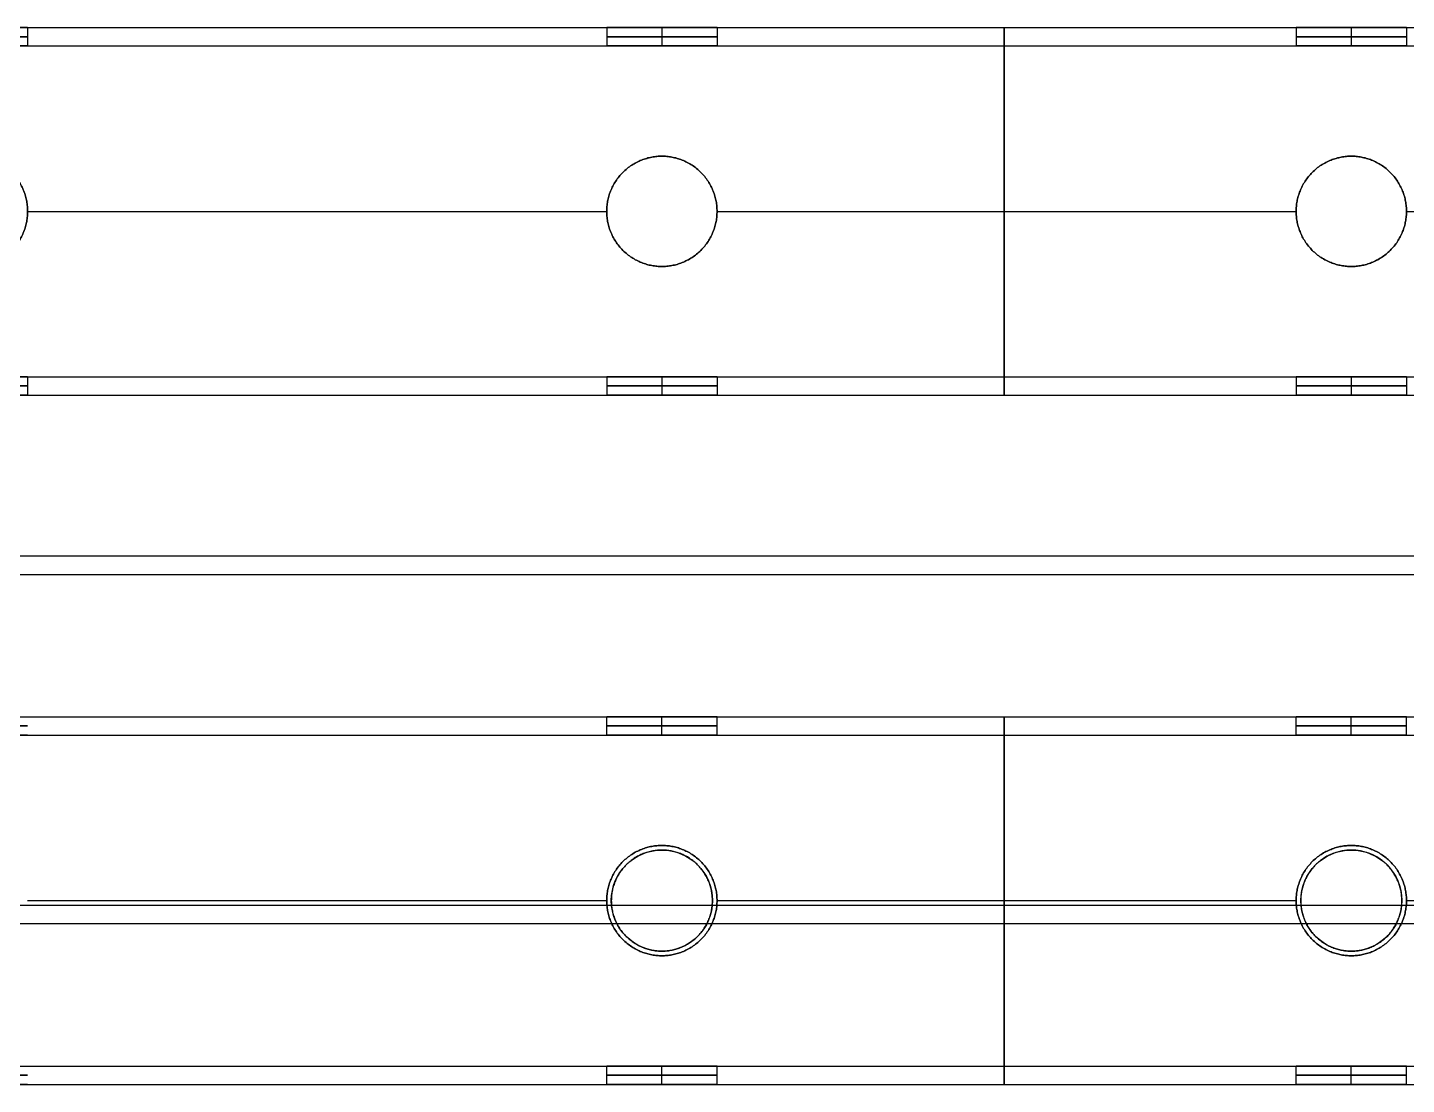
# Model space of a CAD drawing. Header units: millimetres. Extents: x -6529 to 809, y -8611 to 207.
# Drawn here: x -255.5 to -105.5, y -8010.5 to -7895.5 of the extents above; entities that cross this region are included whole.
import ezdxf

# ---------------------------------------------------------------- set-up
doc = ezdxf.new("R2010")
doc.units = ezdxf.units.MM
doc.header["$MEASUREMENT"] = 0
doc.layers.add('platen', color=7, linetype='Continuous', true_color=0x007f00)
doc.layers.add('staal', color=5, linetype='Continuous', true_color=0x0000ff)

# ---------------------------------------------------------------- blocks, each defined once
blk = doc.blocks.new('top plaat')
at = {"layer": 'platen'}
for p, q in [((0, -618), (1316, -618)), ((0, -618, 18), (1316, -618, 18)), ((320.5, -650), (320.5, -650, 18)), ((395.5, -650), (395.5, -650, 18)), ((315, -655.5), (315, -655.5, 18)), ((326, -655.5), (326, -655.5, 18)), ((390, -655.5), (390, -655.5, 18)), ((401, -655.5), (401, -655.5, 18)), ((320.5, -661), (320.5, -661, 18)), ((395.5, -661), (395.5, -661, 18))]:
    blk.add_line(p, q, dxfattribs=at)
for centre in [(320.5, -655.5, 9), (395.5, -655.5, 9)]:
    blk.add_circle(centre, 5.5, dxfattribs=at)
for points in [[(320.5, -650), (326, -650), (326, -655.5), (326, -661), (320.5, -661), (315, -661), (315, -655.5), (315, -650), (320.5, -650)], [(320.5, -650, 18), (326, -650, 18), (326, -655.5, 18), (326, -661, 18), (320.5, -661, 18), (315, -661, 18), (315, -655.5, 18), (315, -650, 18), (320.5, -650, 18)], [(395.5, -650), (401, -650), (401, -655.5), (401, -661), (395.5, -661), (390, -661), (390, -655.5), (390, -650), (395.5, -650)], [(395.5, -650, 18), (401, -650, 18), (401, -655.5, 18), (401, -661, 18), (395.5, -661, 18), (390, -661, 18), (390, -655.5, 18), (390, -650, 18), (395.5, -650, 18)]]:
    blk.add_rational_spline(points, [1, 0.707106781187, 1, 0.707106781187, 1, 0.707106781187, 1, 0.707106781187, 1], degree=2, knots=[-37.699112, -37.699112, -37.699112, -28.274334, -28.274334, -18.849556, -18.849556, -9.424778, -9.424778, 0, 0, 0], dxfattribs=at)
blk = doc.blocks.new('plaat base')
at = {"layer": 'platen'}
for p, q in [((58, -600), (1258, -600)), ((58, -600, 18), (1258, -600, 18))]:
    blk.add_line(p, q, dxfattribs=at)

msp = doc.modelspace()

# ---------------------------------------------------------------- linework, layer by layer
at = {"layer": 'staal'}
for p, q in [((-255.47, -7895.5, 1972), (-255.47, -7897.5, 1972)), ((-192.47, -7895.5, 1972), (-192.47, -7897.5, 1972)), ((-186.47, -7895.5, 1978), (-186.47, -7897.5, 1978)), ((-186.47, -7895.5, 1966), (-186.47, -7897.5, 1966)), ((-180.47, -7895.5, 1972), (-180.47, -7897.5, 1972)), ((-117.47, -7895.5, 1972), (-117.47, -7897.5, 1972)), ((-111.47, -7895.5, 1978), (-111.47, -7897.5, 1978)), ((-111.47, -7895.5, 1966), (-111.47, -7897.5, 1966)), ((-105.47, -7895.5, 1972), (-105.47, -7897.5, 1972)), ((-186.47, -7909.5, 1954), (-186.47, -7909.5, 1952)), ((-186.47, -7909.5, 1992), (-186.47, -7909.5, 1990)), ((-111.47, -7909.5, 1954), (-111.47, -7909.5, 1952)), ((-111.47, -7909.5, 1992), (-111.47, -7909.5, 1990)), ((-255.47, -7915.5, 1954), (-255.47, -7915.5, 1952)), ((-255.47, -7915.5, 1992), (-255.47, -7915.5, 1990)), ((-192.47, -7915.5, 1954), (-192.47, -7915.5, 1952)), ((-192.47, -7915.5, 1992), (-192.47, -7915.5, 1990)), ((-180.47, -7915.5, 1954), (-180.47, -7915.5, 1952)), ((-180.47, -7915.5, 1992), (-180.47, -7915.5, 1990)), ((-117.47, -7915.5, 1954), (-117.47, -7915.5, 1952)), ((-117.47, -7915.5, 1992), (-117.47, -7915.5, 1990)), ((-105.47, -7915.5, 1954), (-105.47, -7915.5, 1952)), ((-105.47, -7915.5, 1992), (-105.47, -7915.5, 1990)), ((-186.47, -7921.5, 1954), (-186.47, -7921.5, 1952)), ((-186.47, -7921.5, 1992), (-186.47, -7921.5, 1990)), ((-111.47, -7921.5, 1954), (-111.47, -7921.5, 1952)), ((-111.47, -7921.5, 1992), (-111.47, -7921.5, 1990)), ((-255.47, -7933.5, 1972), (-255.47, -7935.5, 1972)), ((-192.47, -7933.5, 1972), (-192.47, -7935.5, 1972)), ((-186.47, -7933.5, 1978), (-186.47, -7935.5, 1978)), ((-186.47, -7933.5, 1966), (-186.47, -7935.5, 1966)), ((-180.47, -7933.5, 1972), (-180.47, -7935.5, 1972)), ((-117.47, -7933.5, 1972), (-117.47, -7935.5, 1972)), ((-111.47, -7933.5, 1978), (-111.47, -7935.5, 1978)), ((-111.47, -7933.5, 1966), (-111.47, -7935.5, 1966)), ((-105.47, -7933.5, 1972), (-105.47, -7935.5, 1972)), ((-192.47, -7972.5, 20), (-192.47, -7970.5, 20)), ((-186.47, -7972.5, 26), (-186.47, -7970.5, 26)), ((-186.47, -7972.5, 14), (-186.47, -7970.5, 14)), ((-180.47, -7972.5, 20), (-180.47, -7970.5, 20)), ((-117.47, -7972.5, 20), (-117.47, -7970.5, 20)), ((-111.47, -7972.5, 26), (-111.47, -7970.5, 26)), ((-111.47, -7972.5, 14), (-111.47, -7970.5, 14)), ((-105.47, -7972.5, 20), (-105.47, -7970.5, 20)), ((-186.47, -7984.5, 2), (-186.47, -7984.5)), ((-186.47, -7984.5, 40), (-186.47, -7984.5, 38)), ((-111.47, -7984.5, 2), (-111.47, -7984.5)), ((-111.47, -7984.5, 40), (-111.47, -7984.5, 38)), ((-192.47, -7990.5, 2), (-192.47, -7990.5)), ((-192.47, -7990.5, 40), (-192.47, -7990.5, 38)), ((-180.47, -7990.5, 2), (-180.47, -7990.5)), ((-180.47, -7990.5, 40), (-180.47, -7990.5, 38)), ((-117.47, -7990.5, 2), (-117.47, -7990.5)), ((-117.47, -7990.5, 40), (-117.47, -7990.5, 38)), ((-105.47, -7990.5, 2), (-105.47, -7990.5)), ((-105.47, -7990.5, 40), (-105.47, -7990.5, 38)), ((-186.47, -7996.5, 2), (-186.47, -7996.5)), ((-186.47, -7996.5, 40), (-186.47, -7996.5, 38)), ((-111.47, -7996.5, 2), (-111.47, -7996.5)), ((-111.47, -7996.5, 40), (-111.47, -7996.5, 38)), ((-192.47, -8010.5, 20), (-192.47, -8008.5, 20)), ((-186.47, -8010.5, 26), (-186.47, -8008.5, 26)), ((-186.47, -8010.5, 14), (-186.47, -8008.5, 14)), ((-180.47, -8010.5, 20), (-180.47, -8008.5, 20)), ((-117.47, -8010.5, 20), (-117.47, -8008.5, 20)), ((-111.47, -8010.5, 26), (-111.47, -8008.5, 26)), ((-111.47, -8010.5, 14), (-111.47, -8008.5, 14)), ((-105.47, -8010.5, 20), (-105.47, -8008.5, 20))]:
    msp.add_line(p, q, dxfattribs=at)
for points in [[(-466.97, -7895.5, 1952), (-149.22, -7895.5, 1952), (168.53, -7895.5, 1952)], [(-466.97, -7895.5, 1992), (-149.22, -7895.5, 1992), (168.53, -7895.5, 1992)], [(-255.47, -7895.5, 1972), (-223.97, -7895.5, 1972), (-192.47, -7895.5, 1972)], [(-180.47, -7895.5, 1972), (-148.97, -7895.5, 1972), (-117.47, -7895.5, 1972)], [(-149.22, -7895.5, 1952), (-149.22, -7915.5, 1952), (-149.22, -7935.5, 1952)], [(-149.22, -7935.5, 1992), (-149.22, -7915.5, 1992), (-149.22, -7895.5, 1992)], [(-149.22, -7895.5, 1992), (-149.22, -7895.5, 1972), (-149.22, -7895.5, 1952)], [(-466.97, -7897.5, 1954), (-149.22, -7897.5, 1954), (168.53, -7897.5, 1954)], [(-466.97, -7897.5, 1990), (-149.22, -7897.5, 1990), (168.53, -7897.5, 1990)], [(-255.47, -7897.5, 1972), (-223.97, -7897.5, 1972), (-192.47, -7897.5, 1972)], [(-180.47, -7897.5, 1972), (-148.97, -7897.5, 1972), (-117.47, -7897.5, 1972)], [(-149.22, -7933.5, 1954), (-149.22, -7915.5, 1954), (-149.22, -7897.5, 1954)], [(-149.22, -7897.5, 1954), (-149.22, -7897.5, 1972), (-149.22, -7897.5, 1990)], [(-149.22, -7897.5, 1990), (-149.22, -7915.5, 1990), (-149.22, -7933.5, 1990)], [(-105.47, -7897.5, 1972), (-73.97, -7897.5, 1972), (-42.47, -7897.5, 1972)], [(-255.47, -7915.5, 1952), (-223.97, -7915.5, 1952), (-192.47, -7915.5, 1952)], [(-255.47, -7915.5, 1992), (-223.97, -7915.5, 1992), (-192.47, -7915.5, 1992)], [(-255.47, -7915.5, 1954), (-223.97, -7915.5, 1954), (-192.47, -7915.5, 1954)], [(-255.47, -7915.5, 1990), (-223.97, -7915.5, 1990), (-192.47, -7915.5, 1990)], [(-180.47, -7915.5, 1952), (-148.97, -7915.5, 1952), (-117.47, -7915.5, 1952)], [(-180.47, -7915.5, 1992), (-148.97, -7915.5, 1992), (-117.47, -7915.5, 1992)], [(-180.47, -7915.5, 1954), (-148.97, -7915.5, 1954), (-117.47, -7915.5, 1954)], [(-180.47, -7915.5, 1990), (-148.97, -7915.5, 1990), (-117.47, -7915.5, 1990)], [(-105.47, -7915.5, 1952), (-73.97, -7915.5, 1952), (-42.47, -7915.5, 1952)], [(-105.47, -7915.5, 1992), (-73.97, -7915.5, 1992), (-42.47, -7915.5, 1992)], [(-105.47, -7915.5, 1954), (-73.97, -7915.5, 1954), (-42.47, -7915.5, 1954)], [(-105.47, -7915.5, 1990), (-73.97, -7915.5, 1990), (-42.47, -7915.5, 1990)], [(-466.97, -7933.5, 1954), (-149.22, -7933.5, 1954), (168.53, -7933.5, 1954)], [(-466.97, -7933.5, 1990), (-149.22, -7933.5, 1990), (168.53, -7933.5, 1990)], [(-255.47, -7933.5, 1972), (-223.97, -7933.5, 1972), (-192.47, -7933.5, 1972)], [(-180.47, -7933.5, 1972), (-148.97, -7933.5, 1972), (-117.47, -7933.5, 1972)], [(-149.22, -7933.5, 1990), (-149.22, -7933.5, 1972), (-149.22, -7933.5, 1954)], [(-105.47, -7933.5, 1972), (-73.97, -7933.5, 1972), (-42.47, -7933.5, 1972)], [(-466.97, -7935.5, 1952), (-149.22, -7935.5, 1952), (168.53, -7935.5, 1952)], [(-466.97, -7935.5, 1992), (-149.22, -7935.5, 1992), (168.53, -7935.5, 1992)], [(-255.47, -7935.5, 1972), (-223.97, -7935.5, 1972), (-192.47, -7935.5, 1972)], [(-180.47, -7935.5, 1972), (-148.97, -7935.5, 1972), (-117.47, -7935.5, 1972)], [(-149.22, -7935.5, 1952), (-149.22, -7935.5, 1972), (-149.22, -7935.5, 1992)], [(-105.47, -7935.5, 1972), (-73.97, -7935.5, 1972), (-42.47, -7935.5, 1972)], [(-466.97, -7953, 40), (-157.97, -7953, 40), (151.03, -7953, 40)], [(-466.97, -7953), (-157.97, -7953), (151.03, -7953)], [(-466.97, -7955, 2), (-157.97, -7955, 2), (151.03, -7955, 2)], [(-466.97, -7955, 38), (-157.97, -7955, 38), (151.03, -7955, 38)], [(-466.97, -7970.5), (-149.22, -7970.5), (168.53, -7970.5)], [(-466.97, -7970.5, 40), (-149.22, -7970.5, 40), (168.53, -7970.5, 40)], [(-255.47, -7970.5, 20), (-223.97, -7970.5, 20), (-192.47, -7970.5, 20)], [(-180.47, -7970.5, 20), (-148.97, -7970.5, 20), (-117.47, -7970.5, 20)], [(-149.22, -8010.5), (-149.22, -7990.5), (-149.22, -7970.5)], [(-149.22, -7970.5), (-149.22, -7970.5, 20), (-149.22, -7970.5, 40)], [(-149.22, -7970.5, 40), (-149.22, -7990.5, 40), (-149.22, -8010.5, 40)], [(-105.47, -7970.5, 20), (-73.97, -7970.5, 20), (-42.47, -7970.5, 20)], [(-466.97, -7972.5, 2), (-149.22, -7972.5, 2), (168.53, -7972.5, 2)], [(-466.97, -7972.5, 38), (-149.22, -7972.5, 38), (168.53, -7972.5, 38)], [(-255.47, -7972.5, 20), (-223.97, -7972.5, 20), (-192.47, -7972.5, 20)], [(-180.47, -7972.5, 20), (-148.97, -7972.5, 20), (-117.47, -7972.5, 20)], [(-149.22, -7972.5, 38), (-149.22, -7972.5, 20), (-149.22, -7972.5, 2)], [(-149.22, -7972.5, 2), (-149.22, -7990.5, 2), (-149.22, -8008.5, 2)], [(-149.22, -8008.5, 38), (-149.22, -7990.5, 38), (-149.22, -7972.5, 38)], [(-105.47, -7972.5, 20), (-73.97, -7972.5, 20), (-42.47, -7972.5, 20)], [(-466.97, -7991, 2), (-157.97, -7991, 2), (151.03, -7991, 2)], [(-466.97, -7991, 38), (-157.97, -7991, 38), (151.03, -7991, 38)], [(-255.47, -7990.5), (-223.97, -7990.5), (-192.47, -7990.5)], [(-255.47, -7990.5, 40), (-223.97, -7990.5, 40), (-192.47, -7990.5, 40)], [(-255.47, -7990.5, 2), (-223.97, -7990.5, 2), (-192.47, -7990.5, 2)], [(-255.47, -7990.5, 38), (-223.97, -7990.5, 38), (-192.47, -7990.5, 38)], [(-180.47, -7990.5), (-148.97, -7990.5), (-117.47, -7990.5)], [(-180.47, -7990.5, 40), (-148.97, -7990.5, 40), (-117.47, -7990.5, 40)], [(-180.47, -7990.5, 2), (-148.97, -7990.5, 2), (-117.47, -7990.5, 2)], [(-180.47, -7990.5, 38), (-148.97, -7990.5, 38), (-117.47, -7990.5, 38)], [(-105.47, -7990.5), (-73.97, -7990.5), (-42.47, -7990.5)], [(-105.47, -7990.5, 40), (-73.97, -7990.5, 40), (-42.47, -7990.5, 40)], [(-105.47, -7990.5, 2), (-73.97, -7990.5, 2), (-42.47, -7990.5, 2)], [(-105.47, -7990.5, 38), (-73.97, -7990.5, 38), (-42.47, -7990.5, 38)], [(-466.97, -7993, 40), (-157.97, -7993, 40), (151.03, -7993, 40)], [(-466.97, -7993), (-157.97, -7993), (151.03, -7993)], [(-466.97, -8008.5, 2), (-149.22, -8008.5, 2), (168.53, -8008.5, 2)], [(-466.97, -8008.5, 38), (-149.22, -8008.5, 38), (168.53, -8008.5, 38)], [(-255.47, -8008.5, 20), (-223.97, -8008.5, 20), (-192.47, -8008.5, 20)], [(-180.47, -8008.5, 20), (-148.97, -8008.5, 20), (-117.47, -8008.5, 20)], [(-149.22, -8008.5, 2), (-149.22, -8008.5, 20), (-149.22, -8008.5, 38)], [(-105.47, -8008.5, 20), (-73.97, -8008.5, 20), (-42.47, -8008.5, 20)], [(-466.97, -8010.5), (-149.22, -8010.5), (168.53, -8010.5)], [(-466.97, -8010.5, 40), (-149.22, -8010.5, 40), (168.53, -8010.5, 40)], [(-255.47, -8010.5, 20), (-223.97, -8010.5, 20), (-192.47, -8010.5, 20)], [(-180.47, -8010.5, 20), (-148.97, -8010.5, 20), (-117.47, -8010.5, 20)], [(-149.22, -8010.5, 40), (-149.22, -8010.5, 20), (-149.22, -8010.5)], [(-105.47, -8010.5, 20), (-73.97, -8010.5, 20), (-42.47, -8010.5, 20)]]:
    msp.add_open_spline(points, degree=2, dxfattribs=at)
for points, weights, knots in [([(-261.47, -7895.5, 1978), (-255.47, -7895.5, 1978), (-255.47, -7895.5, 1972), (-255.47, -7895.5, 1966), (-261.47, -7895.5, 1966), (-267.47, -7895.5, 1966), (-267.47, -7895.5, 1972), (-267.47, -7895.5, 1978), (-261.47, -7895.5, 1978)], [1, 0.707106781187, 1, 0.707106781187, 1, 0.707106781187, 1, 0.707106781187, 1], [0, 0, 0, 7.853982, 7.853982, 15.707963, 15.707963, 23.561945, 23.561945, 31.415927, 31.415927, 31.415927]), ([(-186.47, -7895.5, 1978), (-180.47, -7895.5, 1978), (-180.47, -7895.5, 1972), (-180.47, -7895.5, 1966), (-186.47, -7895.5, 1966), (-192.47, -7895.5, 1966), (-192.47, -7895.5, 1972), (-192.47, -7895.5, 1978), (-186.47, -7895.5, 1978)], [1, 0.707106781187, 1, 0.707106781187, 1, 0.707106781187, 1, 0.707106781187, 1], [0, 0, 0, 7.853982, 7.853982, 15.707963, 15.707963, 23.561945, 23.561945, 31.415927, 31.415927, 31.415927]), ([(-111.47, -7895.5, 1978), (-105.47, -7895.5, 1978), (-105.47, -7895.5, 1972), (-105.47, -7895.5, 1966), (-111.47, -7895.5, 1966), (-117.47, -7895.5, 1966), (-117.47, -7895.5, 1972), (-117.47, -7895.5, 1978), (-111.47, -7895.5, 1978)], [1, 0.707106781187, 1, 0.707106781187, 1, 0.707106781187, 1, 0.707106781187, 1], [0, 0, 0, 7.853982, 7.853982, 15.707963, 15.707963, 23.561945, 23.561945, 31.415927, 31.415927, 31.415927]), ([(-261.47, -7896.5, 1978), (-255.47, -7896.5, 1978), (-255.47, -7896.5, 1972), (-255.47, -7896.5, 1966), (-261.47, -7896.5, 1966), (-267.47, -7896.5, 1966), (-267.47, -7896.5, 1972), (-267.47, -7896.5, 1978), (-261.47, -7896.5, 1978)], [1, 0.707106781187, 1, 0.707106781187, 1, 0.707106781187, 1, 0.707106781187, 1], [0, 0, 0, 7.853982, 7.853982, 15.707963, 15.707963, 23.561945, 23.561945, 31.415927, 31.415927, 31.415927]), ([(-186.47, -7896.5, 1978), (-180.47, -7896.5, 1978), (-180.47, -7896.5, 1972), (-180.47, -7896.5, 1966), (-186.47, -7896.5, 1966), (-192.47, -7896.5, 1966), (-192.47, -7896.5, 1972), (-192.47, -7896.5, 1978), (-186.47, -7896.5, 1978)], [1, 0.707106781187, 1, 0.707106781187, 1, 0.707106781187, 1, 0.707106781187, 1], [0, 0, 0, 7.853982, 7.853982, 15.707963, 15.707963, 23.561945, 23.561945, 31.415927, 31.415927, 31.415927]), ([(-111.47, -7896.5, 1978), (-105.47, -7896.5, 1978), (-105.47, -7896.5, 1972), (-105.47, -7896.5, 1966), (-111.47, -7896.5, 1966), (-117.47, -7896.5, 1966), (-117.47, -7896.5, 1972), (-117.47, -7896.5, 1978), (-111.47, -7896.5, 1978)], [1, 0.707106781187, 1, 0.707106781187, 1, 0.707106781187, 1, 0.707106781187, 1], [0, 0, 0, 7.853982, 7.853982, 15.707963, 15.707963, 23.561945, 23.561945, 31.415927, 31.415927, 31.415927]), ([(-261.47, -7897.5, 1978), (-267.47, -7897.5, 1978), (-267.47, -7897.5, 1972), (-267.47, -7897.5, 1966), (-261.47, -7897.5, 1966), (-255.47, -7897.5, 1966), (-255.47, -7897.5, 1972), (-255.47, -7897.5, 1978), (-261.47, -7897.5, 1978)], [1, 0.707106781187, 1, 0.707106781187, 1, 0.707106781187, 1, 0.707106781187, 1], [-31.415927, -31.415927, -31.415927, -23.561945, -23.561945, -15.707963, -15.707963, -7.853982, -7.853982, 0, 0, 0]), ([(-186.47, -7897.5, 1978), (-192.47, -7897.5, 1978), (-192.47, -7897.5, 1972), (-192.47, -7897.5, 1966), (-186.47, -7897.5, 1966), (-180.47, -7897.5, 1966), (-180.47, -7897.5, 1972), (-180.47, -7897.5, 1978), (-186.47, -7897.5, 1978)], [1, 0.707106781187, 1, 0.707106781187, 1, 0.707106781187, 1, 0.707106851018, 0.999999860338], [-31.415927, -31.415927, -31.415927, -23.561944, -23.561944, -15.707962, -15.707962, -7.85398, -7.85398, 0, 0, 0]), ([(-111.47, -7897.5, 1978), (-117.47, -7897.5, 1978), (-117.47, -7897.5, 1972), (-117.47, -7897.5, 1966), (-111.47, -7897.5, 1966), (-105.47, -7897.5, 1966), (-105.47, -7897.5, 1972), (-105.47, -7897.5, 1978), (-111.47, -7897.5, 1978)], [1, 0.707106781187, 1, 0.707106781187, 1, 0.707106781187, 1, 0.707106851018, 0.999999860338], [-31.415927, -31.415927, -31.415927, -23.561944, -23.561944, -15.707962, -15.707962, -7.85398, -7.85398, 0, 0, 0]), ([(-261.47, -7921.5, 1952), (-267.47, -7921.5, 1952), (-267.47, -7915.5, 1952), (-267.47, -7909.5, 1952), (-261.47, -7909.5, 1952), (-255.47, -7909.5, 1952), (-255.47, -7915.5, 1952), (-255.47, -7921.5, 1952), (-261.47, -7921.5, 1952)], [1, 0.707106781187, 1, 0.707106781187, 1, 0.707106781187, 1, 0.707106781187, 1], [-31.415927, -31.415927, -31.415927, -23.561945, -23.561945, -15.707963, -15.707963, -7.853982, -7.853982, 0, 0, 0]), ([(-261.47, -7921.5, 1992), (-255.47, -7921.5, 1992), (-255.47, -7915.5, 1992), (-255.47, -7909.5, 1992), (-261.47, -7909.5, 1992), (-267.47, -7909.5, 1992), (-267.47, -7915.5, 1992), (-267.47, -7921.5, 1992), (-261.47, -7921.5, 1992)], [1, 0.707106781187, 1, 0.707106781187, 1, 0.707106781187, 1, 0.707106781187, 1], [0, 0, 0, 7.853982, 7.853982, 15.707963, 15.707963, 23.561945, 23.561945, 31.415927, 31.415927, 31.415927]), ([(-261.47, -7921.5, 1954), (-255.47, -7921.5, 1954), (-255.47, -7915.5, 1954), (-255.47, -7909.5, 1954), (-261.47, -7909.5, 1954), (-267.47, -7909.5, 1954), (-267.47, -7915.5, 1954), (-267.47, -7921.5, 1954), (-261.47, -7921.5, 1954)], [1, 0.707106781187, 1, 0.707106781187, 1, 0.707106781187, 1, 0.707106781187, 1], [0, 0, 0, 7.853982, 7.853982, 15.707963, 15.707963, 23.561945, 23.561945, 31.415927, 31.415927, 31.415927]), ([(-261.47, -7921.5, 1990), (-267.47, -7921.5, 1990), (-267.47, -7915.5, 1990), (-267.47, -7909.5, 1990), (-261.47, -7909.5, 1990), (-255.47, -7909.5, 1990), (-255.47, -7915.5, 1990), (-255.47, -7921.5, 1990), (-261.47, -7921.5, 1990)], [1, 0.707106781187, 1, 0.707106781187, 1, 0.707106781187, 1, 0.707106781187, 1], [-31.415927, -31.415927, -31.415927, -23.561945, -23.561945, -15.707963, -15.707963, -7.853982, -7.853982, 0, 0, 0]), ([(-261.47, -7921.5, 1953), (-255.47, -7921.5, 1953), (-255.47, -7915.5, 1953), (-255.47, -7909.5, 1953), (-261.47, -7909.5, 1953), (-267.47, -7909.5, 1953), (-267.47, -7915.5, 1953), (-267.47, -7921.5, 1953), (-261.47, -7921.5, 1953)], [1, 0.707106781187, 1, 0.707106781187, 1, 0.707106781187, 1, 0.707106781187, 1], [0, 0, 0, 7.853982, 7.853982, 15.707963, 15.707963, 23.561945, 23.561945, 31.415927, 31.415927, 31.415927]), ([(-261.47, -7921.5, 1991), (-255.47, -7921.5, 1991), (-255.47, -7915.5, 1991), (-255.47, -7909.5, 1991), (-261.47, -7909.5, 1991), (-267.47, -7909.5, 1991), (-267.47, -7915.5, 1991), (-267.47, -7921.5, 1991), (-261.47, -7921.5, 1991)], [1, 0.707106781187, 1, 0.707106781187, 1, 0.707106781187, 1, 0.707106781187, 1], [0, 0, 0, 7.853982, 7.853982, 15.707963, 15.707963, 23.561945, 23.561945, 31.415927, 31.415927, 31.415927]), ([(-186.47, -7921.5, 1952), (-192.47, -7921.5, 1952), (-192.47, -7915.5, 1952), (-192.47, -7909.5, 1952), (-186.47, -7909.5, 1952), (-180.47, -7909.5, 1952), (-180.47, -7915.5, 1952), (-180.47, -7921.5, 1952), (-186.47, -7921.5, 1952)], [1, 0.707106781187, 1, 0.707106781187, 1, 0.707106781187, 1, 0.707106781187, 1], [-31.415927, -31.415927, -31.415927, -23.561945, -23.561945, -15.707963, -15.707963, -7.853982, -7.853982, 0, 0, 0]), ([(-186.47, -7921.5, 1992), (-180.47, -7921.5, 1992), (-180.47, -7915.5, 1992), (-180.47, -7909.5, 1992), (-186.47, -7909.5, 1992), (-192.47, -7909.5, 1992), (-192.47, -7915.5, 1992), (-192.47, -7921.5, 1992), (-186.47, -7921.5, 1992)], [1, 0.707106781187, 1, 0.707106781187, 1, 0.707106781187, 1, 0.707106781187, 1], [0, 0, 0, 7.853982, 7.853982, 15.707963, 15.707963, 23.561945, 23.561945, 31.415927, 31.415927, 31.415927]), ([(-186.47, -7921.5, 1954), (-180.47, -7921.5, 1954), (-180.47, -7915.5, 1954), (-180.47, -7909.5, 1954), (-186.47, -7909.5, 1954), (-192.47, -7909.5, 1954), (-192.47, -7915.5, 1954), (-192.47, -7921.5, 1954), (-186.47, -7921.5, 1954)], [1, 0.707106781187, 1, 0.707106781187, 1, 0.707106781187, 1, 0.707106781187, 1], [0, 0, 0, 7.853982, 7.853982, 15.707963, 15.707963, 23.561945, 23.561945, 31.415927, 31.415927, 31.415927]), ([(-186.47, -7921.5, 1990), (-192.47, -7921.5, 1990), (-192.47, -7915.5, 1990), (-192.47, -7909.5, 1990), (-186.47, -7909.5, 1990), (-180.47, -7909.5, 1990), (-180.47, -7915.5, 1990), (-180.47, -7921.5, 1990), (-186.47, -7921.5, 1990)], [1, 0.707106781187, 1, 0.707106781187, 1, 0.707106781187, 1, 0.707106781187, 1], [-31.415927, -31.415927, -31.415927, -23.561945, -23.561945, -15.707963, -15.707963, -7.853982, -7.853982, 0, 0, 0]), ([(-186.47, -7921.5, 1953), (-180.47, -7921.5, 1953), (-180.47, -7915.5, 1953), (-180.47, -7909.5, 1953), (-186.47, -7909.5, 1953), (-192.47, -7909.5, 1953), (-192.47, -7915.5, 1953), (-192.47, -7921.5, 1953), (-186.47, -7921.5, 1953)], [1, 0.707106781187, 1, 0.707106781187, 1, 0.707106781187, 1, 0.707106781187, 1], [0, 0, 0, 7.853982, 7.853982, 15.707963, 15.707963, 23.561945, 23.561945, 31.415927, 31.415927, 31.415927]), ([(-186.47, -7921.5, 1991), (-180.47, -7921.5, 1991), (-180.47, -7915.5, 1991), (-180.47, -7909.5, 1991), (-186.47, -7909.5, 1991), (-192.47, -7909.5, 1991), (-192.47, -7915.5, 1991), (-192.47, -7921.5, 1991), (-186.47, -7921.5, 1991)], [1, 0.707106781187, 1, 0.707106781187, 1, 0.707106781187, 1, 0.707106781187, 1], [0, 0, 0, 7.853982, 7.853982, 15.707963, 15.707963, 23.561945, 23.561945, 31.415927, 31.415927, 31.415927]), ([(-111.47, -7921.5, 1952), (-117.47, -7921.5, 1952), (-117.47, -7915.5, 1952), (-117.47, -7909.5, 1952), (-111.47, -7909.5, 1952), (-105.47, -7909.5, 1952), (-105.47, -7915.5, 1952), (-105.47, -7921.5, 1952), (-111.47, -7921.5, 1952)], [1, 0.707106781187, 1, 0.707106781187, 1, 0.707106781187, 1, 0.707106781187, 1], [-31.415927, -31.415927, -31.415927, -23.561945, -23.561945, -15.707963, -15.707963, -7.853982, -7.853982, 0, 0, 0]), ([(-111.47, -7921.5, 1992), (-105.47, -7921.5, 1992), (-105.47, -7915.5, 1992), (-105.47, -7909.5, 1992), (-111.47, -7909.5, 1992), (-117.47, -7909.5, 1992), (-117.47, -7915.5, 1992), (-117.47, -7921.5, 1992), (-111.47, -7921.5, 1992)], [1, 0.707106781187, 1, 0.707106781187, 1, 0.707106781187, 1, 0.707106781187, 1], [0, 0, 0, 7.853982, 7.853982, 15.707963, 15.707963, 23.561945, 23.561945, 31.415927, 31.415927, 31.415927]), ([(-111.47, -7921.5, 1954), (-105.47, -7921.5, 1954), (-105.47, -7915.5, 1954), (-105.47, -7909.5, 1954), (-111.47, -7909.5, 1954), (-117.47, -7909.5, 1954), (-117.47, -7915.5, 1954), (-117.47, -7921.5, 1954), (-111.47, -7921.5, 1954)], [1, 0.707106781187, 1, 0.707106781187, 1, 0.707106781187, 1, 0.707106781187, 1], [0, 0, 0, 7.853982, 7.853982, 15.707963, 15.707963, 23.561945, 23.561945, 31.415927, 31.415927, 31.415927]), ([(-111.47, -7921.5, 1990), (-117.47, -7921.5, 1990), (-117.47, -7915.5, 1990), (-117.47, -7909.5, 1990), (-111.47, -7909.5, 1990), (-105.47, -7909.5, 1990), (-105.47, -7915.5, 1990), (-105.47, -7921.5, 1990), (-111.47, -7921.5, 1990)], [1, 0.707106781187, 1, 0.707106781187, 1, 0.707106781187, 1, 0.707106781187, 1], [-31.415927, -31.415927, -31.415927, -23.561945, -23.561945, -15.707963, -15.707963, -7.853982, -7.853982, 0, 0, 0]), ([(-111.47, -7921.5, 1953), (-105.47, -7921.5, 1953), (-105.47, -7915.5, 1953), (-105.47, -7909.5, 1953), (-111.47, -7909.5, 1953), (-117.47, -7909.5, 1953), (-117.47, -7915.5, 1953), (-117.47, -7921.5, 1953), (-111.47, -7921.5, 1953)], [1, 0.707106781187, 1, 0.707106781187, 1, 0.707106781187, 1, 0.707106781187, 1], [0, 0, 0, 7.853982, 7.853982, 15.707963, 15.707963, 23.561945, 23.561945, 31.415927, 31.415927, 31.415927]), ([(-111.47, -7921.5, 1991), (-105.47, -7921.5, 1991), (-105.47, -7915.5, 1991), (-105.47, -7909.5, 1991), (-111.47, -7909.5, 1991), (-117.47, -7909.5, 1991), (-117.47, -7915.5, 1991), (-117.47, -7921.5, 1991), (-111.47, -7921.5, 1991)], [1, 0.707106781187, 1, 0.707106781187, 1, 0.707106781187, 1, 0.707106781187, 1], [0, 0, 0, 7.853982, 7.853982, 15.707963, 15.707963, 23.561945, 23.561945, 31.415927, 31.415927, 31.415927]), ([(-261.47, -7933.5, 1978), (-255.47, -7933.5, 1978), (-255.47, -7933.5, 1972), (-255.47, -7933.5, 1966), (-261.47, -7933.5, 1966), (-267.47, -7933.5, 1966), (-267.47, -7933.5, 1972), (-267.47, -7933.5, 1978), (-261.47, -7933.5, 1978)], [0.999999860338, 0.707106851018, 1, 0.707106781187, 1, 0.707106781187, 1, 0.707106851018, 0.999999860338], [0, 0, 0, 7.853981, 7.853981, 15.707963, 15.707963, 23.561946, 23.561946, 31.415927, 31.415927, 31.415927]), ([(-261.47, -7934.5, 1978), (-255.47, -7934.5, 1978), (-255.47, -7934.5, 1972), (-255.47, -7934.5, 1966), (-261.47, -7934.5, 1966), (-267.47, -7934.5, 1966), (-267.47, -7934.5, 1972), (-267.47, -7934.5, 1978), (-261.47, -7934.5, 1978)], [1, 0.707106781187, 1, 0.707106781187, 1, 0.707106781187, 1, 0.707106781187, 1], [0, 0, 0, 7.853982, 7.853982, 15.707963, 15.707963, 23.561945, 23.561945, 31.415927, 31.415927, 31.415927]), ([(-186.47, -7933.5, 1978), (-180.47, -7933.5, 1978), (-180.47, -7933.5, 1972), (-180.47, -7933.5, 1966), (-186.47, -7933.5, 1966), (-192.47, -7933.5, 1966), (-192.47, -7933.5, 1972), (-192.47, -7933.5, 1978), (-186.47, -7933.5, 1978)], [1, 0.707106781187, 1, 0.707106781187, 1, 0.707106781187, 1, 0.707106781187, 1], [0, 0, 0, 7.853982, 7.853982, 15.707963, 15.707963, 23.561945, 23.561945, 31.415927, 31.415927, 31.415927]), ([(-186.47, -7934.5, 1978), (-180.47, -7934.5, 1978), (-180.47, -7934.5, 1972), (-180.47, -7934.5, 1966), (-186.47, -7934.5, 1966), (-192.47, -7934.5, 1966), (-192.47, -7934.5, 1972), (-192.47, -7934.5, 1978), (-186.47, -7934.5, 1978)], [1, 0.707106781187, 1, 0.707106781187, 1, 0.707106781187, 1, 0.707106781187, 1], [0, 0, 0, 7.853982, 7.853982, 15.707963, 15.707963, 23.561945, 23.561945, 31.415927, 31.415927, 31.415927]), ([(-111.47, -7933.5, 1978), (-105.47, -7933.5, 1978), (-105.47, -7933.5, 1972), (-105.47, -7933.5, 1966), (-111.47, -7933.5, 1966), (-117.47, -7933.5, 1966), (-117.47, -7933.5, 1972), (-117.47, -7933.5, 1978), (-111.47, -7933.5, 1978)], [1, 0.707106781187, 1, 0.707106781187, 1, 0.707106781187, 1, 0.707106781187, 1], [0, 0, 0, 7.853982, 7.853982, 15.707963, 15.707963, 23.561945, 23.561945, 31.415927, 31.415927, 31.415927]), ([(-111.47, -7934.5, 1978), (-105.47, -7934.5, 1978), (-105.47, -7934.5, 1972), (-105.47, -7934.5, 1966), (-111.47, -7934.5, 1966), (-117.47, -7934.5, 1966), (-117.47, -7934.5, 1972), (-117.47, -7934.5, 1978), (-111.47, -7934.5, 1978)], [1, 0.707106781187, 1, 0.707106781187, 1, 0.707106781187, 1, 0.707106781187, 1], [0, 0, 0, 7.853982, 7.853982, 15.707963, 15.707963, 23.561945, 23.561945, 31.415927, 31.415927, 31.415927]), ([(-261.47, -7935.5, 1978), (-267.47, -7935.5, 1978), (-267.47, -7935.5, 1972), (-267.47, -7935.5, 1966), (-261.47, -7935.5, 1966), (-255.47, -7935.5, 1966), (-255.47, -7935.5, 1972), (-255.47, -7935.5, 1978), (-261.47, -7935.5, 1978)], [1, 0.707106781187, 1, 0.707106781187, 1, 0.707106781187, 1, 0.707106781187, 1], [-31.415927, -31.415927, -31.415927, -23.561945, -23.561945, -15.707963, -15.707963, -7.853982, -7.853982, 0, 0, 0]), ([(-186.47, -7935.5, 1978), (-192.47, -7935.5, 1978), (-192.47, -7935.5, 1972), (-192.47, -7935.5, 1966), (-186.47, -7935.5, 1966), (-180.47, -7935.5, 1966), (-180.47, -7935.5, 1972), (-180.47, -7935.5, 1978), (-186.47, -7935.5, 1978)], [1, 0.707106781187, 1, 0.707106781187, 1, 0.707106781187, 1, 0.707106781187, 1], [-31.415927, -31.415927, -31.415927, -23.561945, -23.561945, -15.707963, -15.707963, -7.853982, -7.853982, 0, 0, 0]), ([(-111.47, -7935.5, 1978), (-117.47, -7935.5, 1978), (-117.47, -7935.5, 1972), (-117.47, -7935.5, 1966), (-111.47, -7935.5, 1966), (-105.47, -7935.5, 1966), (-105.47, -7935.5, 1972), (-105.47, -7935.5, 1978), (-111.47, -7935.5, 1978)], [1, 0.707106781187, 1, 0.707106781187, 1, 0.707106781187, 1, 0.707106781187, 1], [-31.415927, -31.415927, -31.415927, -23.561945, -23.561945, -15.707963, -15.707963, -7.853982, -7.853982, 0, 0, 0]), ([(-186.47, -7970.5, 26), (-192.47, -7970.5, 26), (-192.47, -7970.5, 20), (-192.47, -7970.5, 14), (-186.47, -7970.5, 14), (-180.47, -7970.5, 14), (-180.47, -7970.5, 20), (-180.47, -7970.5, 26), (-186.47, -7970.5, 26)], [1, 0.707106781187, 1, 0.707106781187, 1, 0.707106781187, 1, 0.707106781187, 1], [-31.415927, -31.415927, -31.415927, -23.561945, -23.561945, -15.707963, -15.707963, -7.853982, -7.853982, 0, 0, 0]), ([(-111.47, -7970.5, 26), (-117.47, -7970.5, 26), (-117.47, -7970.5, 20), (-117.47, -7970.5, 14), (-111.47, -7970.5, 14), (-105.47, -7970.5, 14), (-105.47, -7970.5, 20), (-105.47, -7970.5, 26), (-111.47, -7970.5, 26)], [1, 0.707106781187, 1, 0.707106781187, 1, 0.707106781187, 1, 0.707106781187, 1], [-31.415927, -31.415927, -31.415927, -23.561945, -23.561945, -15.707963, -15.707963, -7.853982, -7.853982, 0, 0, 0]), ([(-261.47, -7971.5, 26), (-255.47, -7971.5, 26), (-255.47, -7971.5, 20), (-255.47, -7971.5, 14), (-261.47, -7971.5, 14), (-267.47, -7971.5, 14), (-267.47, -7971.5, 20), (-267.47, -7971.5, 26), (-261.47, -7971.5, 26)], [1, 0.707106781187, 1, 0.707106781187, 1, 0.707106781187, 1, 0.707106781187, 1], [0, 0, 0, 7.853982, 7.853982, 15.707963, 15.707963, 23.561945, 23.561945, 31.415927, 31.415927, 31.415927]), ([(-186.47, -7971.5, 26), (-180.47, -7971.5, 26), (-180.47, -7971.5, 20), (-180.47, -7971.5, 14), (-186.47, -7971.5, 14), (-192.47, -7971.5, 14), (-192.47, -7971.5, 20), (-192.47, -7971.5, 26), (-186.47, -7971.5, 26)], [1, 0.707106781187, 1, 0.707106781187, 1, 0.707106781187, 1, 0.707106781187, 1], [0, 0, 0, 7.853982, 7.853982, 15.707963, 15.707963, 23.561945, 23.561945, 31.415927, 31.415927, 31.415927]), ([(-111.47, -7971.5, 26), (-105.47, -7971.5, 26), (-105.47, -7971.5, 20), (-105.47, -7971.5, 14), (-111.47, -7971.5, 14), (-117.47, -7971.5, 14), (-117.47, -7971.5, 20), (-117.47, -7971.5, 26), (-111.47, -7971.5, 26)], [1, 0.707106781187, 1, 0.707106781187, 1, 0.707106781187, 1, 0.707106781187, 1], [0, 0, 0, 7.853982, 7.853982, 15.707963, 15.707963, 23.561945, 23.561945, 31.415927, 31.415927, 31.415927]), ([(-261.47, -7972.5, 26), (-255.47, -7972.5, 26), (-255.47, -7972.5, 20), (-255.47, -7972.5, 14), (-261.47, -7972.5, 14), (-267.47, -7972.5, 14), (-267.47, -7972.5, 20), (-267.47, -7972.5, 26), (-261.47, -7972.5, 26)], [0.999999860338, 0.707106851018, 1, 0.707106781187, 1, 0.707106781187, 1, 0.707106851018, 0.999999860338], [0, 0, 0, 7.853981, 7.853981, 15.707963, 15.707963, 23.561946, 23.561946, 31.415927, 31.415927, 31.415927]), ([(-186.47, -7972.5, 26), (-180.47, -7972.5, 26), (-180.47, -7972.5, 20), (-180.47, -7972.5, 14), (-186.47, -7972.5, 14), (-192.47, -7972.5, 14), (-192.47, -7972.5, 20), (-192.47, -7972.5, 26), (-186.47, -7972.5, 26)], [1, 0.707106781187, 1, 0.707106781187, 1, 0.707106781187, 1, 0.707106781187, 1], [0, 0, 0, 7.853982, 7.853982, 15.707963, 15.707963, 23.561945, 23.561945, 31.415927, 31.415927, 31.415927]), ([(-111.47, -7972.5, 26), (-105.47, -7972.5, 26), (-105.47, -7972.5, 20), (-105.47, -7972.5, 14), (-111.47, -7972.5, 14), (-117.47, -7972.5, 14), (-117.47, -7972.5, 20), (-117.47, -7972.5, 26), (-111.47, -7972.5, 26)], [1, 0.707106781187, 1, 0.707106781187, 1, 0.707106781187, 1, 0.707106781187, 1], [0, 0, 0, 7.853982, 7.853982, 15.707963, 15.707963, 23.561945, 23.561945, 31.415927, 31.415927, 31.415927]), ([(-186.47, -7984.5), (-192.47, -7984.5), (-192.47, -7990.5), (-192.47, -7996.5), (-186.47, -7996.5), (-180.47, -7996.5), (-180.47, -7990.5), (-180.47, -7984.5), (-186.47, -7984.5)], [1, 0.707106781187, 1, 0.707106781187, 1, 0.707106781187, 1, 0.707106781187, 1], [-31.415927, -31.415927, -31.415927, -23.561945, -23.561945, -15.707963, -15.707963, -7.853982, -7.853982, 0, 0, 0]), ([(-186.47, -7984.5, 40), (-180.47, -7984.5, 40), (-180.47, -7990.5, 40), (-180.47, -7996.5, 40), (-186.47, -7996.5, 40), (-192.47, -7996.5, 40), (-192.47, -7990.5, 40), (-192.47, -7984.5, 40), (-186.47, -7984.5, 40)], [1, 0.707106781187, 1, 0.707106781187, 1, 0.707106781187, 1, 0.707106781187, 1], [0, 0, 0, 7.853982, 7.853982, 15.707963, 15.707963, 23.561945, 23.561945, 31.415927, 31.415927, 31.415927]), ([(-186.47, -7984.5, 2), (-180.47, -7984.5, 2), (-180.47, -7990.5, 2), (-180.47, -7996.5, 2), (-186.47, -7996.5, 2), (-192.47, -7996.5, 2), (-192.47, -7990.5, 2), (-192.47, -7984.5, 2), (-186.47, -7984.5, 2)], [1, 0.707106781187, 1, 0.707106781187, 1, 0.707106781187, 1, 0.707106781187, 1], [0, 0, 0, 7.853982, 7.853982, 15.707963, 15.707963, 23.561945, 23.561945, 31.415927, 31.415927, 31.415927]), ([(-186.47, -7984.5, 38), (-192.47, -7984.5, 38), (-192.47, -7990.5, 38), (-192.47, -7996.5, 38), (-186.47, -7996.5, 38), (-180.47, -7996.5, 38), (-180.47, -7990.5, 38), (-180.47, -7984.5, 38), (-186.47, -7984.5, 38)], [1, 0.707106781187, 1, 0.707106781187, 1, 0.707106781187, 1, 0.707106781187, 1], [-31.415927, -31.415927, -31.415927, -23.561945, -23.561945, -15.707963, -15.707963, -7.853982, -7.853982, 0, 0, 0]), ([(-186.47, -7984.5, 1), (-180.47, -7984.5, 1), (-180.47, -7990.5, 1), (-180.47, -7996.5, 1), (-186.47, -7996.5, 1), (-192.47, -7996.5, 1), (-192.47, -7990.5, 1), (-192.47, -7984.5, 1), (-186.47, -7984.5, 1)], [1, 0.707106781187, 1, 0.707106781187, 1, 0.707106781187, 1, 0.707106781187, 1], [0, 0, 0, 7.853982, 7.853982, 15.707963, 15.707963, 23.561945, 23.561945, 31.415927, 31.415927, 31.415927]), ([(-186.47, -7984.5, 39), (-180.47, -7984.5, 39), (-180.47, -7990.5, 39), (-180.47, -7996.5, 39), (-186.47, -7996.5, 39), (-192.47, -7996.5, 39), (-192.47, -7990.5, 39), (-192.47, -7984.5, 39), (-186.47, -7984.5, 39)], [1, 0.707106781187, 1, 0.707106781187, 1, 0.707106781187, 1, 0.707106781187, 1], [0, 0, 0, 7.853982, 7.853982, 15.707963, 15.707963, 23.561945, 23.561945, 31.415927, 31.415927, 31.415927]), ([(-111.47, -7984.5), (-117.47, -7984.5), (-117.47, -7990.5), (-117.47, -7996.5), (-111.47, -7996.5), (-105.47, -7996.5), (-105.47, -7990.5), (-105.47, -7984.5), (-111.47, -7984.5)], [1, 0.707106781187, 1, 0.707106781187, 1, 0.707106781187, 1, 0.707106781187, 1], [-31.415927, -31.415927, -31.415927, -23.561945, -23.561945, -15.707963, -15.707963, -7.853982, -7.853982, 0, 0, 0]), ([(-111.47, -7984.5, 40), (-105.47, -7984.5, 40), (-105.47, -7990.5, 40), (-105.47, -7996.5, 40), (-111.47, -7996.5, 40), (-117.47, -7996.5, 40), (-117.47, -7990.5, 40), (-117.47, -7984.5, 40), (-111.47, -7984.5, 40)], [1, 0.707106781187, 1, 0.707106781187, 1, 0.707106781187, 1, 0.707106781187, 1], [0, 0, 0, 7.853982, 7.853982, 15.707963, 15.707963, 23.561945, 23.561945, 31.415927, 31.415927, 31.415927]), ([(-111.47, -7984.5, 2), (-105.47, -7984.5, 2), (-105.47, -7990.5, 2), (-105.47, -7996.5, 2), (-111.47, -7996.5, 2), (-117.47, -7996.5, 2), (-117.47, -7990.5, 2), (-117.47, -7984.5, 2), (-111.47, -7984.5, 2)], [1, 0.707106781187, 1, 0.707106781187, 1, 0.707106781187, 1, 0.707106781187, 1], [0, 0, 0, 7.853982, 7.853982, 15.707963, 15.707963, 23.561945, 23.561945, 31.415927, 31.415927, 31.415927]), ([(-111.47, -7984.5, 38), (-117.47, -7984.5, 38), (-117.47, -7990.5, 38), (-117.47, -7996.5, 38), (-111.47, -7996.5, 38), (-105.47, -7996.5, 38), (-105.47, -7990.5, 38), (-105.47, -7984.5, 38), (-111.47, -7984.5, 38)], [1, 0.707106781187, 1, 0.707106781187, 1, 0.707106781187, 1, 0.707106781187, 1], [-31.415927, -31.415927, -31.415927, -23.561945, -23.561945, -15.707963, -15.707963, -7.853982, -7.853982, 0, 0, 0]), ([(-111.47, -7984.5, 1), (-105.47, -7984.5, 1), (-105.47, -7990.5, 1), (-105.47, -7996.5, 1), (-111.47, -7996.5, 1), (-117.47, -7996.5, 1), (-117.47, -7990.5, 1), (-117.47, -7984.5, 1), (-111.47, -7984.5, 1)], [1, 0.707106781187, 1, 0.707106781187, 1, 0.707106781187, 1, 0.707106781187, 1], [0, 0, 0, 7.853982, 7.853982, 15.707963, 15.707963, 23.561945, 23.561945, 31.415927, 31.415927, 31.415927]), ([(-111.47, -7984.5, 39), (-105.47, -7984.5, 39), (-105.47, -7990.5, 39), (-105.47, -7996.5, 39), (-111.47, -7996.5, 39), (-117.47, -7996.5, 39), (-117.47, -7990.5, 39), (-117.47, -7984.5, 39), (-111.47, -7984.5, 39)], [1, 0.707106781187, 1, 0.707106781187, 1, 0.707106781187, 1, 0.707106781187, 1], [0, 0, 0, 7.853982, 7.853982, 15.707963, 15.707963, 23.561945, 23.561945, 31.415927, 31.415927, 31.415927]), ([(-261.47, -8009.5, 26), (-255.47, -8009.5, 26), (-255.47, -8009.5, 20), (-255.47, -8009.5, 14), (-261.47, -8009.5, 14), (-267.47, -8009.5, 14), (-267.47, -8009.5, 20), (-267.47, -8009.5, 26), (-261.47, -8009.5, 26)], [1, 0.707106781187, 1, 0.707106781187, 1, 0.707106781187, 1, 0.707106781187, 1], [0, 0, 0, 7.853982, 7.853982, 15.707963, 15.707963, 23.561945, 23.561945, 31.415927, 31.415927, 31.415927]), ([(-186.47, -8008.5, 26), (-192.47, -8008.5, 26), (-192.47, -8008.5, 20), (-192.47, -8008.5, 14), (-186.47, -8008.5, 14), (-180.47, -8008.5, 14), (-180.47, -8008.5, 20), (-180.47, -8008.5, 26), (-186.47, -8008.5, 26)], [1, 0.707106781187, 1, 0.707106781187, 1, 0.707106781187, 1, 0.707106851018, 0.999999860338], [-31.415927, -31.415927, -31.415927, -23.561944, -23.561944, -15.707962, -15.707962, -7.85398, -7.85398, 0, 0, 0]), ([(-186.47, -8009.5, 26), (-180.47, -8009.5, 26), (-180.47, -8009.5, 20), (-180.47, -8009.5, 14), (-186.47, -8009.5, 14), (-192.47, -8009.5, 14), (-192.47, -8009.5, 20), (-192.47, -8009.5, 26), (-186.47, -8009.5, 26)], [1, 0.707106781187, 1, 0.707106781187, 1, 0.707106781187, 1, 0.707106781187, 1], [0, 0, 0, 7.853982, 7.853982, 15.707963, 15.707963, 23.561945, 23.561945, 31.415927, 31.415927, 31.415927]), ([(-111.47, -8008.5, 26), (-117.47, -8008.5, 26), (-117.47, -8008.5, 20), (-117.47, -8008.5, 14), (-111.47, -8008.5, 14), (-105.47, -8008.5, 14), (-105.47, -8008.5, 20), (-105.47, -8008.5, 26), (-111.47, -8008.5, 26)], [1, 0.707106781187, 1, 0.707106781187, 1, 0.707106781187, 1, 0.707106851018, 0.999999860338], [-31.415927, -31.415927, -31.415927, -23.561944, -23.561944, -15.707962, -15.707962, -7.85398, -7.85398, 0, 0, 0]), ([(-111.47, -8009.5, 26), (-105.47, -8009.5, 26), (-105.47, -8009.5, 20), (-105.47, -8009.5, 14), (-111.47, -8009.5, 14), (-117.47, -8009.5, 14), (-117.47, -8009.5, 20), (-117.47, -8009.5, 26), (-111.47, -8009.5, 26)], [1, 0.707106781187, 1, 0.707106781187, 1, 0.707106781187, 1, 0.707106781187, 1], [0, 0, 0, 7.853982, 7.853982, 15.707963, 15.707963, 23.561945, 23.561945, 31.415927, 31.415927, 31.415927]), ([(-261.47, -8010.5, 26), (-255.47, -8010.5, 26), (-255.47, -8010.5, 20), (-255.47, -8010.5, 14), (-261.47, -8010.5, 14), (-267.47, -8010.5, 14), (-267.47, -8010.5, 20), (-267.47, -8010.5, 26), (-261.47, -8010.5, 26)], [1, 0.707106781187, 1, 0.707106781187, 1, 0.707106781187, 1, 0.707106781187, 1], [0, 0, 0, 7.853982, 7.853982, 15.707963, 15.707963, 23.561945, 23.561945, 31.415927, 31.415927, 31.415927]), ([(-186.47, -8010.5, 26), (-180.47, -8010.5, 26), (-180.47, -8010.5, 20), (-180.47, -8010.5, 14), (-186.47, -8010.5, 14), (-192.47, -8010.5, 14), (-192.47, -8010.5, 20), (-192.47, -8010.5, 26), (-186.47, -8010.5, 26)], [1, 0.707106781187, 1, 0.707106781187, 1, 0.707106781187, 1, 0.707106781187, 1], [0, 0, 0, 7.853982, 7.853982, 15.707963, 15.707963, 23.561945, 23.561945, 31.415927, 31.415927, 31.415927]), ([(-111.47, -8010.5, 26), (-105.47, -8010.5, 26), (-105.47, -8010.5, 20), (-105.47, -8010.5, 14), (-111.47, -8010.5, 14), (-117.47, -8010.5, 14), (-117.47, -8010.5, 20), (-117.47, -8010.5, 26), (-111.47, -8010.5, 26)], [1, 0.707106781187, 1, 0.707106781187, 1, 0.707106781187, 1, 0.707106781187, 1], [0, 0, 0, 7.853982, 7.853982, 15.707963, 15.707963, 23.561945, 23.561945, 31.415927, 31.415927, 31.415927])]:
    msp.add_rational_spline(points, weights, degree=2, knots=knots, dxfattribs=at)

# ---------------------------------------------------------------- block references
at = {"layer": 'platen'}
for name, p in [('top plaat', (-506.97, -7335, 1992)), ('plaat base', (-506.97, -7353, 40))]:
    msp.add_blockref(name, p, dxfattribs=at)

doc.saveas('drawing.dxf')
